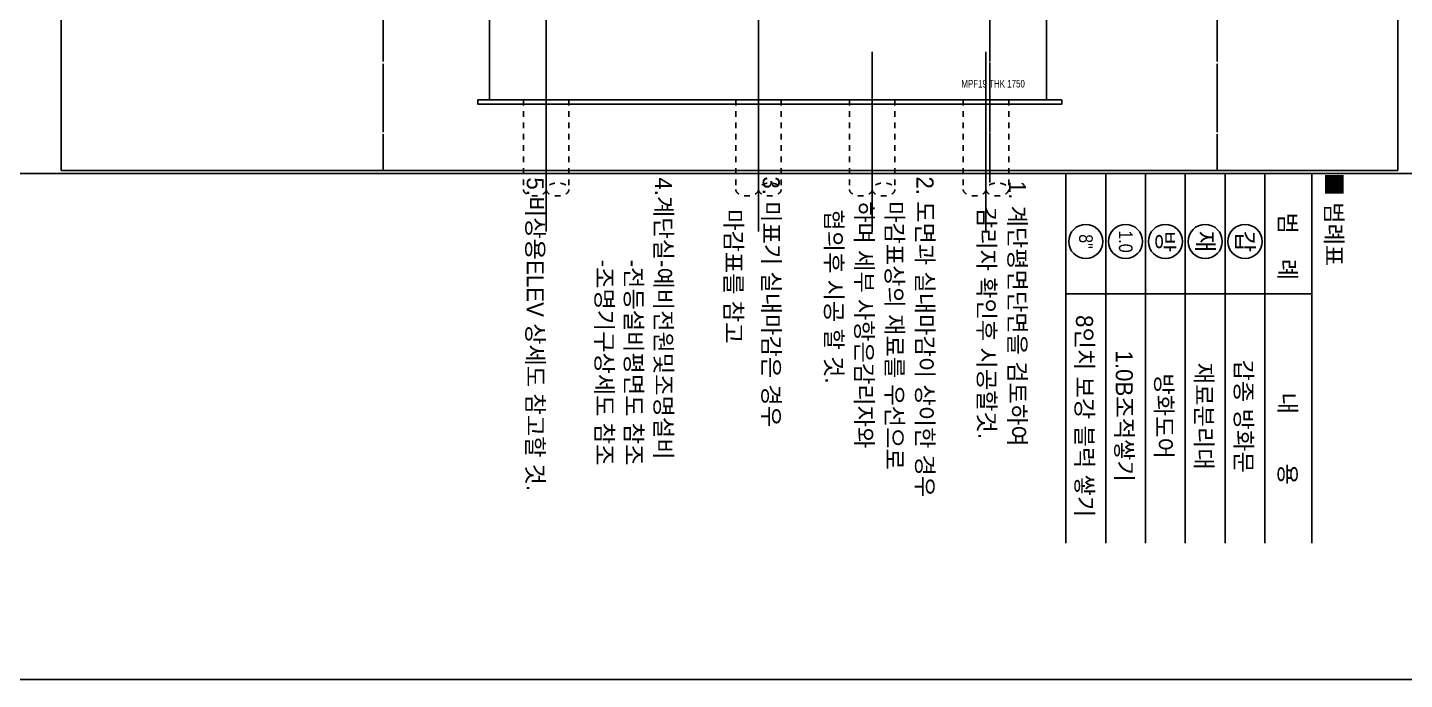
# Model space of a CAD drawing. Header units: millimetres. Extents: x 11948722 to 13111668, y -10771712 to -10232988.
# Drawn here: x 12176642 to 12194802, y -10587159 to -10578560 of the extents above; entities that cross this region are included whole.
import ezdxf
from ezdxf.enums import TextEntityAlignment as Align

# ---------------------------------------------------------------- set-up
doc = ezdxf.new("R2010")
doc.units = ezdxf.units.MM
doc.header["$LTSCALE"] = 150
doc.header["$MEASUREMENT"] = 0
for name, pattern in [('CEN', [6.2, 6, -0.1, 0, -0.1]), ('HID', [2.3, 1.5, -0.8]), ('HIDDEN', [2, 1, -1])]:
    doc.linetypes.add(name, pattern=pattern)
doc.layers.get('0').update_dxf_attribs({"linetype": 'CONTINUOUS'})
doc.layers.get('Defpoints').update_dxf_attribs({"color": 117, "linetype": 'CONTINUOUS'})
for name, color, linetype in [('8', 8, 'CONTINUOUS'), ('A-중심선', 10, 'CEN'), ('BOX', 7, 'CONTINUOUS'), ('BOX TEXT', 3, 'CONTINUOUS'), ('CON-C', 2, 'CONTINUOUS'), ('ELE-06', 6, 'CONTINUOUS'), ('TEX-SYM', 3, 'CONTINUOUS')]:
    doc.layers.add(name, color=color, linetype=linetype)
doc.styles.add('돋움', font='')
doc.styles.add('주석', font='')
doc.styles.get('돋움').set_extended_font_data('Dotum')
doc.styles.get('주석').set_extended_font_data('Dotum')

msp = doc.modelspace()

# ---------------------------------------------------------------- linework, layer by layer
for centre in [(12190599.3, -10581381.9), (12191124.3, -10581381.9), (12191649.3, -10581381.9), (12192174.3, -10581381.9), (12192699.3, -10581381.9)]:
    msp.add_circle(centre, 225)
at = {"layer": '8', "linetype": 'HIDDEN', "ltscale": 0.5}
for p, q in [((12183182.6, -10579512.8), (12183182.6, -10580696.2)), ((12183182.6, -10579512.8), (12183782.6, -10579512.8)), ((12183782.6, -10579512.8), (12183782.6, -10580696.2)), ((12185982.6, -10579512.8), (12185982.6, -10580696.2)), ((12185982.6, -10579512.8), (12186582.6, -10579512.8)), ((12186582.6, -10579512.8), (12186582.6, -10580696.2)), ((12187482.6, -10579512.8), (12187482.6, -10580696.2)), ((12187482.6, -10579512.8), (12188082.6, -10579512.8)), ((12188082.6, -10579512.8), (12188082.6, -10580696.2)), ((12188982.6, -10579512.8), (12188982.6, -10580696.2)), ((12188982.6, -10579512.8), (12189582.6, -10579512.8)), ((12189582.6, -10579512.8), (12189582.6, -10580696.2))]:
    msp.add_line(p, q, dxfattribs=at)
at = {"layer": '8', "linetype": 'HIDDEN', "ltscale": 0.5, "extrusion": (0, 0, -1)}
for centre in [(12183632.6, -10580696.2), (12186432.6, -10580696.2), (12187932.6, -10580696.2), (12189432.6, -10580696.2)]:
    msp.add_ellipse(centre, major_axis=(-150, 0), ratio=0.5680861, dxfattribs=at)
at = {"layer": '8', "linetype": 'HIDDEN', "ltscale": 0.5}
for centre in [(12183332.6, -10580696.2), (12186132.6, -10580696.2), (12187632.6, -10580696.2), (12189132.6, -10580696.2)]:
    msp.add_ellipse(centre, major_axis=(150, 0), ratio=0.5680861, start_param=3.1415927, end_param=6.2831853, dxfattribs=at)
at = {"layer": 'A-중심선'}
for p, q in [((12181332.6, -10528812.8), (12181332.6, -10580443.8)), ((12183482.6, -10528812.8), (12183482.6, -10580443.8)), ((12186282.6, -10528812.8), (12186282.6, -10580443.8)), ((12189332.6, -10528812.8), (12189332.6, -10580443.8)), ((12192332.6, -10528812.8), (12192332.6, -10580443.8)), ((12189332.6, -10578089.1), (12189332.6, -10580602.8)), ((12183482.6, -10579512.8), (12183482.6, -10581249)), ((12186282.6, -10579512.8), (12186282.6, -10581249)), ((12186282.6, -10579512.8), (12186282.6, -10581249)), ((12187782.6, -10579512.8), (12187782.6, -10581249)), ((12187782.6, -10579512.8), (12187782.6, -10581249)), ((12189282.6, -10579512.8), (12189282.6, -10581249)), ((12189282.6, -10579512.8), (12189282.6, -10581249))]:
    msp.add_line(p, q, dxfattribs=at)
at = {"layer": 'A-중심선', "flags": 128}
for points in [[(12183482.6, -10578879.4), (12183482.6, -10581234.1)], [(12186282.6, -10578879.4), (12186282.6, -10581234.1)], [(12187782.6, -10578879.4), (12187782.6, -10581234.1)], [(12189282.6, -10578879.4), (12189282.6, -10581234.1)]]:
    msp.add_lwpolyline(points, dxfattribs=at)
at = {"layer": 'BOX'}
for points in [[(12190336.8, -10580484.4), (12190336.8, -10585359.4)], [(12192961.8, -10580484.4), (12192961.8, -10585359.4)], [(12193580.5, -10580484.4), (12193580.5, -10585359.4)], [(12193580.5, -10582070.7), (12190336.8, -10582070.7)]]:
    msp.add_lwpolyline(points, dxfattribs=at)
at = {"layer": 'BOX', "color": 252}
for points in [[(12190861.8, -10580484.4), (12190861.8, -10585359.4)], [(12191386.8, -10580484.4), (12191386.8, -10585359.4)], [(12191911.8, -10580484.4), (12191911.8, -10585359.4)], [(12192436.8, -10580484.4), (12192436.8, -10585359.4)]]:
    msp.add_lwpolyline(points, dxfattribs=at)
at = {"layer": 'CON-C'}
for p, q in [((12190082.6, -10576687.8), (12190082.6, -10579512.8)), ((12182732.6, -10579512.8), (12182732.6, -10577742.8)), ((12190082.6, -10579512.8), (12182732.6, -10579512.8))]:
    msp.add_line(p, q, dxfattribs=at)
at = {"layer": 'Defpoints', "ltscale": 1200}
for points in [[(12162131.5, -10524159.4), (12206681.5, -10524159.4), (12206681.5, -10587159.4), (12162131.5, -10587159.4)], [(12163984.4, -10580484.4), (12204934.4, -10580484.4), (12204934.4, -10525959.4), (12163984.4, -10525959.4)], [(12177087.3, -10525959.4), (12194713.3, -10525959.4), (12194713.3, -10580443.8), (12177087.3, -10580443.8)]]:
    msp.add_lwpolyline(points, close=True, dxfattribs=at)
at = {"layer": 'ELE-06'}
for p, q in [((12182582.6, -10579512.8), (12182582.6, -10579572.8)), ((12182582.6, -10579512.8), (12182732.6, -10579512.8)), ((12190282.6, -10579572.8), (12182582.6, -10579572.8)), ((12187032.6, -10579512.8), (12190282.6, -10579512.8)), ((12190282.6, -10579512.8), (12190282.6, -10579572.8))]:
    msp.add_line(p, q, dxfattribs=at)

# ---------------------------------------------------------------- texts
at = {"layer": 'BOX TEXT', "linetype": 'HID', "style": '돋움'}
for s, p in [('5.비상용ELEV 상세도 참고할 것.', (12183338, -10580536.6)), ('4.계단실-예비전원및조명설비', (12185029.6, -10580536.6)), ('1. 계단평면단면을 검토하여 ', (12189696.9, -10580581.9)), ('감리자 확인후 시공할것.', (12189293.3, -10580925.8)), ('-조명기구상세도 참조', (12184250.6, -10581621.5)), ('-전등설비평면도 참조', (12184637, -10581621.5))]:
    msp.add_text(s, height=224.465, rotation=270, dxfattribs=at).set_placement(p, align=Align.MIDDLE_LEFT)
for s, height, p in [(' 3. 미표기 실내마감은 경우', 224.465, (12186338.4, -10580441.9)), (' 2. 도면과 실내마감이 상이한 경우', 224.465, (12188366.5, -10580441.9)), ('     하며 세부 사항은감리자와 ', 224.465, (12187564, -10580441.9)), ('마감표를 참고', 224.47, (12185841.1, -10580955.2)), ('협의후 시공 할 것.', 224.465, (12187165.3, -10580958.3)), ('     마감표상의 재료를 우선으로 ', 224.465, (12187964.8, -10580441.9))]:
    msp.add_text(s, height=height, rotation=270, dxfattribs=at).set_placement(p)
at = {"layer": 'Defpoints', "style": '주석', "width": 0.8}
msp.add_text('MPF19 THK 1750 ', height=100, dxfattribs=at).set_placement((12188958.3, -10579300.9), align=Align.MIDDLE_LEFT)
at = {"layer": 'TEX-SYM', "color": 3, "style": '돋움'}
msp.add_text('■ 범례표 ', height=225, rotation=270, dxfattribs=at).set_placement((12193760, -10580473.7))
for s, p in [('범    례', (12193149.3, -10581447)), ('8인치 보강 블럭 쌓기', (12190469.7, -10583686.3)), ('1.0B조적쌓기', (12190994.7, -10583686.3)), ('재료분리대', (12192044.7, -10583686.3)), ('갑종 방화문', (12192569.7, -10583686.3)), ('방화도어', (12191519.7, -10583686.3)), ('내        용', (12193149.3, -10583983.9))]:
    msp.add_text(s, height=225, rotation=270, dxfattribs=at).set_placement(p, align=Align.CENTER)
at = {"layer": 'TEX-SYM', "color": 3, "style": '돋움', "width": 0.9}
for s, p in [('8"', (12190601.4, -10581382.4)), ('1.0', (12191126.4, -10581382.4))]:
    msp.add_text(s, height=180, rotation=270, dxfattribs=at).set_placement(p, align=Align.MIDDLE_CENTER)
at = {"layer": 'TEX-SYM', "color": 3, "style": '돋움'}
for s, p in [('방', (12191651.4, -10581382.4)), ('재', (12192176.4, -10581382.4)), ('갑', (12192701.4, -10581382.4))]:
    msp.add_text(s, height=225, rotation=270, dxfattribs=at).set_placement(p, align=Align.MIDDLE_CENTER)

doc.saveas('drawing.dxf')
